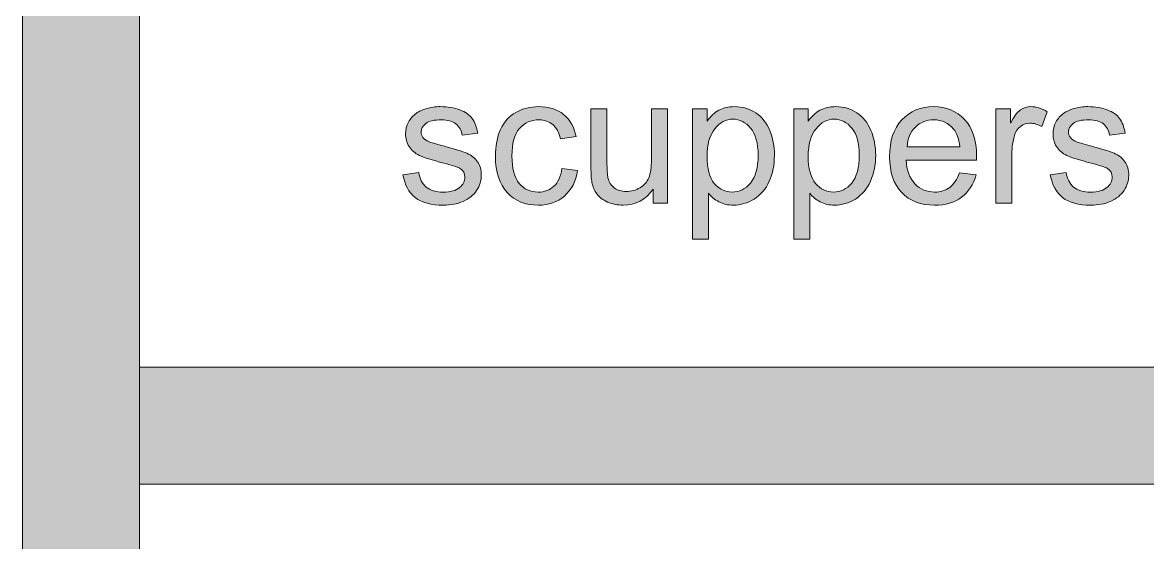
# Model space of a CAD drawing. Header units: inches. Extents: x -17.6 to 82.3, y -15.1 to 23.2.
# Drawn here: x 78.152 to 79.354, y -5.123 to -4.567 of the extents above; entities that cross this region are included whole.
import ezdxf

# ---------------------------------------------------------------- set-up
doc = ezdxf.new("R2010")
doc.units = ezdxf.units.IN
doc.header["$MEASUREMENT"] = 0
doc.layers.add('0_0', color=7, linetype='Continuous', lineweight=0)
doc.layers.add('G-ANNO-TTLB', color=7, linetype='Continuous', lineweight=0)

# ---------------------------------------------------------------- blocks, each defined once
blk = doc.blocks.new('Block_21')
at = {"layer": '0_0', "true_color": 0x000000, "transparency": 33554687}
h = blk.add_hatch(color=18, dxfattribs=at)
h.dxf.hatch_style = 2
edge = h.paths.add_edge_path()
edge.add_spline(control_points=[(78.5588, -4.7303), (78.5588, -4.7303), (78.5757, -4.7277), (78.5757, -4.7277), (78.5766, -4.7345), (78.5793, -4.7397), (78.5836, -4.7433), (78.5879, -4.7469), (78.594, -4.7487), (78.6018, -4.7487), (78.6096, -4.7487), (78.6155, -4.7471), (78.6192, -4.7439), (78.623, -4.7407), (78.6249, -4.7369), (78.6249, -4.7326), (78.6249, -4.7288), (78.6233, -4.7257), (78.6199, -4.7235), (78.6176, -4.722), (78.6118, -4.7201), (78.6025, -4.7177), (78.5899, -4.7146), (78.5812, -4.7118), (78.5764, -4.7095), (78.5715, -4.7072), (78.5679, -4.704), (78.5654, -4.6999), (78.5629, -4.6958), (78.5616, -4.6913), (78.5616, -4.6864), (78.5616, -4.6819), (78.5627, -4.6777), (78.5647, -4.6739), (78.5668, -4.6701), (78.5696, -4.6669), (78.5731, -4.6644), (78.5758, -4.6624), (78.5794, -4.6607), (78.584, -4.6594), (78.5886, -4.658), (78.5935, -4.6573), (78.5987, -4.6573), (78.6067, -4.6573), (78.6136, -4.6585), (78.6196, -4.6608), (78.6256, -4.663), (78.63, -4.6661), (78.6328, -4.67), (78.6357, -4.6739), (78.6376, -4.6791), (78.6387, -4.6856), (78.6387, -4.6856), (78.622, -4.6879), (78.622, -4.6879), (78.6213, -4.6827), (78.6191, -4.6787), (78.6154, -4.6758), (78.6118, -4.6728), (78.6066, -4.6714), (78.6, -4.6714), (78.5921, -4.6714), (78.5865, -4.6727), (78.5832, -4.6753), (78.5798, -4.6779), (78.5782, -4.6809), (78.5782, -4.6844), (78.5782, -4.6866), (78.5788, -4.6886), (78.5802, -4.6904), (78.5816, -4.6922), (78.5838, -4.6937), (78.5868, -4.6949), (78.5885, -4.6956), (78.5935, -4.697), (78.6019, -4.6993), (78.614, -4.7025), (78.6224, -4.7052), (78.6272, -4.7072), (78.632, -4.7093), (78.6357, -4.7123), (78.6384, -4.7162), (78.6412, -4.7201), (78.6425, -4.725), (78.6425, -4.7308), (78.6425, -4.7365), (78.6409, -4.7419), (78.6375, -4.7469), (78.6342, -4.752), (78.6294, -4.7558), (78.6232, -4.7586), (78.6169, -4.7613), (78.6098, -4.7627), (78.6019, -4.7627), (78.5888, -4.7627), (78.5788, -4.76), (78.5719, -4.7546), (78.565, -4.7491), (78.5607, -4.741), (78.5588, -4.7303)], knot_values=[0, 0, 0, 0, 1, 1, 1, 2, 2, 2, 3, 3, 3, 4, 4, 4, 5, 5, 5, 6, 6, 6, 7, 7, 7, 8, 8, 8, 9, 9, 9, 10, 10, 10, 11, 11, 11, 12, 12, 12, 13, 13, 13, 14, 14, 14, 15, 15, 15, 16, 16, 16, 17, 17, 17, 18, 18, 18, 19, 19, 19, 20, 20, 20, 21, 21, 21, 22, 22, 22, 23, 23, 23, 24, 24, 24, 25, 25, 25, 26, 26, 26, 27, 27, 27, 28, 28, 28, 29, 29, 29, 30, 30, 30, 31, 31, 31, 32, 32, 32, 33, 33, 33, 33], degree=3, periodic=0)
h = blk.add_hatch(color=18, dxfattribs=at)
h.dxf.hatch_style = 2
edge = h.paths.add_edge_path()
edge.add_spline(control_points=[(78.7286, -4.7235), (78.7286, -4.7235), (78.7454, -4.7257), (78.7454, -4.7257), (78.7436, -4.7373), (78.7389, -4.7463), (78.7313, -4.7529), (78.7238, -4.7594), (78.7145, -4.7627), (78.7035, -4.7627), (78.6897, -4.7627), (78.6786, -4.7582), (78.6702, -4.7492), (78.6618, -4.7402), (78.6576, -4.7272), (78.6576, -4.7104), (78.6576, -4.6995), (78.6594, -4.69), (78.663, -4.6818), (78.6666, -4.6737), (78.6721, -4.6675), (78.6795, -4.6635), (78.6869, -4.6594), (78.6949, -4.6573), (78.7036, -4.6573), (78.7145, -4.6573), (78.7235, -4.6601), (78.7304, -4.6656), (78.7374, -4.6712), (78.7419, -4.6791), (78.7438, -4.6892), (78.7438, -4.6892), (78.7272, -4.6918), (78.7272, -4.6918), (78.7256, -4.685), (78.7228, -4.6799), (78.7188, -4.6765), (78.7148, -4.6731), (78.7099, -4.6714), (78.7042, -4.6714), (78.6956, -4.6714), (78.6886, -4.6745), (78.6832, -4.6806), (78.6779, -4.6868), (78.6752, -4.6966), (78.6752, -4.7099), (78.6752, -4.7235), (78.6778, -4.7333), (78.683, -4.7395), (78.6882, -4.7456), (78.6949, -4.7487), (78.7033, -4.7487), (78.71, -4.7487), (78.7156, -4.7466), (78.7201, -4.7425), (78.7246, -4.7384), (78.7274, -4.7321), (78.7286, -4.7235)], knot_values=[0, 0, 0, 0, 1, 1, 1, 2, 2, 2, 3, 3, 3, 4, 4, 4, 5, 5, 5, 6, 6, 6, 7, 7, 7, 8, 8, 8, 9, 9, 9, 10, 10, 10, 11, 11, 11, 12, 12, 12, 13, 13, 13, 14, 14, 14, 15, 15, 15, 16, 16, 16, 17, 17, 17, 18, 18, 18, 19, 19, 19, 19], degree=3, periodic=0)
h = blk.add_hatch(color=18, dxfattribs=at)
h.dxf.hatch_style = 2
edge = h.paths.add_edge_path()
edge.add_spline(control_points=[(78.8261, -4.7604), (78.8261, -4.7604), (78.8261, -4.7456), (78.8261, -4.7456), (78.8183, -4.757), (78.8076, -4.7627), (78.7941, -4.7627), (78.7882, -4.7627), (78.7826, -4.7616), (78.7775, -4.7593), (78.7723, -4.757), (78.7685, -4.7542), (78.766, -4.7507), (78.7635, -4.7473), (78.7617, -4.743), (78.7607, -4.738), (78.76, -4.7347), (78.7597, -4.7294), (78.7597, -4.7221), (78.7597, -4.7221), (78.7597, -4.6596), (78.7597, -4.6596), (78.7597, -4.6596), (78.7768, -4.6596), (78.7768, -4.6596), (78.7768, -4.6596), (78.7768, -4.7155), (78.7768, -4.7155), (78.7768, -4.7245), (78.7771, -4.7305), (78.7778, -4.7336), (78.7789, -4.7381), (78.7812, -4.7416), (78.7846, -4.7442), (78.7881, -4.7467), (78.7924, -4.748), (78.7976, -4.748), (78.8027, -4.748), (78.8075, -4.7467), (78.812, -4.7441), (78.8165, -4.7414), (78.8197, -4.7379), (78.8215, -4.7333), (78.8234, -4.7288), (78.8243, -4.7222), (78.8243, -4.7136), (78.8243, -4.7136), (78.8243, -4.6596), (78.8243, -4.6596), (78.8243, -4.6596), (78.8414, -4.6596), (78.8414, -4.6596), (78.8414, -4.6596), (78.8414, -4.7604), (78.8414, -4.7604), (78.8414, -4.7604), (78.8261, -4.7604), (78.8261, -4.7604)], knot_values=[0, 0, 0, 0, 1, 1, 1, 2, 2, 2, 3, 3, 3, 4, 4, 4, 5, 5, 5, 6, 6, 6, 7, 7, 7, 8, 8, 8, 9, 9, 9, 10, 10, 10, 11, 11, 11, 12, 12, 12, 13, 13, 13, 14, 14, 14, 15, 15, 15, 16, 16, 16, 17, 17, 17, 18, 18, 18, 19, 19, 19, 19], degree=3, periodic=0)
h = blk.add_hatch(color=18, dxfattribs=at)
h.dxf.hatch_style = 2
edge = h.paths.add_edge_path()
edge.add_spline(control_points=[(78.8837, -4.7106), (78.8837, -4.7236), (78.8863, -4.7332), (78.8915, -4.7394), (78.8968, -4.7456), (78.9032, -4.7487), (78.9106, -4.7487), (78.9182, -4.7487), (78.9247, -4.7455), (78.9301, -4.739), (78.9356, -4.7326), (78.9383, -4.7227), (78.9383, -4.7092), (78.9383, -4.6963), (78.9356, -4.6867), (78.9303, -4.6803), (78.925, -4.6739), (78.9187, -4.6707), (78.9114, -4.6707), (78.9041, -4.6707), (78.8977, -4.6741), (78.8921, -4.6809), (78.8865, -4.6877), (78.8837, -4.6976), (78.8837, -4.7106)], knot_values=[0, 0, 0, 0, 1, 1, 1, 2, 2, 2, 3, 3, 3, 4, 4, 4, 5, 5, 5, 6, 6, 6, 7, 7, 7, 8, 8, 8, 8], degree=3, periodic=0)
edge = h.paths.add_edge_path()
edge.add_spline(control_points=[(78.8682, -4.7991), (78.8682, -4.7991), (78.8682, -4.6596), (78.8682, -4.6596), (78.8682, -4.6596), (78.8838, -4.6596), (78.8838, -4.6596), (78.8838, -4.6596), (78.8838, -4.6727), (78.8838, -4.6727), (78.8874, -4.6676), (78.8916, -4.6637), (78.8962, -4.6612), (78.9008, -4.6586), (78.9064, -4.6573), (78.913, -4.6573), (78.9216, -4.6573), (78.9292, -4.6595), (78.9358, -4.664), (78.9424, -4.6684), (78.9473, -4.6747), (78.9507, -4.6827), (78.9541, -4.6908), (78.9557, -4.6997), (78.9557, -4.7093), (78.9557, -4.7196), (78.9539, -4.7289), (78.9502, -4.7371), (78.9465, -4.7454), (78.9411, -4.7517), (78.934, -4.7561), (78.927, -4.7605), (78.9196, -4.7627), (78.9118, -4.7627), (78.9061, -4.7627), (78.901, -4.7615), (78.8964, -4.7591), (78.8919, -4.7567), (78.8882, -4.7537), (78.8853, -4.75), (78.8853, -4.75), (78.8853, -4.7991), (78.8853, -4.7991), (78.8853, -4.7991), (78.8682, -4.7991), (78.8682, -4.7991)], knot_values=[0, 0, 0, 0, 1, 1, 1, 2, 2, 2, 3, 3, 3, 4, 4, 4, 5, 5, 5, 6, 6, 6, 7, 7, 7, 8, 8, 8, 9, 9, 9, 10, 10, 10, 11, 11, 11, 12, 12, 12, 13, 13, 13, 14, 14, 14, 15, 15, 15, 15], degree=3, periodic=0)
h = blk.add_hatch(color=18, dxfattribs=at)
h.dxf.hatch_style = 2
edge = h.paths.add_edge_path()
edge.add_spline(control_points=[(78.9918, -4.7106), (78.9918, -4.7236), (78.9944, -4.7332), (78.9997, -4.7394), (79.005, -4.7456), (79.0113, -4.7487), (79.0188, -4.7487), (79.0264, -4.7487), (79.0329, -4.7455), (79.0383, -4.739), (79.0437, -4.7326), (79.0464, -4.7227), (79.0464, -4.7092), (79.0464, -4.6963), (79.0438, -4.6867), (79.0385, -4.6803), (79.0332, -4.6739), (79.0269, -4.6707), (79.0195, -4.6707), (79.0123, -4.6707), (79.0058, -4.6741), (79.0002, -4.6809), (78.9946, -4.6877), (78.9918, -4.6976), (78.9918, -4.7106)], knot_values=[0, 0, 0, 0, 1, 1, 1, 2, 2, 2, 3, 3, 3, 4, 4, 4, 5, 5, 5, 6, 6, 6, 7, 7, 7, 8, 8, 8, 8], degree=3, periodic=0)
edge = h.paths.add_edge_path()
edge.add_spline(control_points=[(78.9763, -4.7991), (78.9763, -4.7991), (78.9763, -4.6596), (78.9763, -4.6596), (78.9763, -4.6596), (78.9919, -4.6596), (78.9919, -4.6596), (78.9919, -4.6596), (78.9919, -4.6727), (78.9919, -4.6727), (78.9956, -4.6676), (78.9997, -4.6637), (79.0043, -4.6612), (79.009, -4.6586), (79.0146, -4.6573), (79.0212, -4.6573), (79.0298, -4.6573), (79.0374, -4.6595), (79.0439, -4.664), (79.0505, -4.6684), (79.0555, -4.6747), (79.0588, -4.6827), (79.0622, -4.6908), (79.0639, -4.6997), (79.0639, -4.7093), (79.0639, -4.7196), (79.062, -4.7289), (79.0583, -4.7371), (79.0546, -4.7454), (79.0492, -4.7517), (79.0422, -4.7561), (79.0351, -4.7605), (79.0277, -4.7627), (79.0199, -4.7627), (79.0142, -4.7627), (79.0091, -4.7615), (79.0046, -4.7591), (79.0001, -4.7567), (78.9963, -4.7537), (78.9934, -4.75), (78.9934, -4.75), (78.9934, -4.7991), (78.9934, -4.7991), (78.9934, -4.7991), (78.9763, -4.7991), (78.9763, -4.7991)], knot_values=[0, 0, 0, 0, 1, 1, 1, 2, 2, 2, 3, 3, 3, 4, 4, 4, 5, 5, 5, 6, 6, 6, 7, 7, 7, 8, 8, 8, 9, 9, 9, 10, 10, 10, 11, 11, 11, 12, 12, 12, 13, 13, 13, 14, 14, 14, 15, 15, 15, 15], degree=3, periodic=0)
h = blk.add_hatch(color=18, dxfattribs=at)
h.dxf.hatch_style = 2
edge = h.paths.add_edge_path()
edge.add_spline(control_points=[(79.0974, -4.7003), (79.0974, -4.7003), (79.1537, -4.7003), (79.1537, -4.7003), (79.1529, -4.6919), (79.1508, -4.6855), (79.1472, -4.6813), (79.1418, -4.6747), (79.1347, -4.6714), (79.1261, -4.6714), (79.1182, -4.6714), (79.1116, -4.674), (79.1063, -4.6793), (79.1009, -4.6845), (79.098, -4.6915), (79.0974, -4.7003)], knot_values=[0, 0, 0, 0, 1, 1, 1, 2, 2, 2, 3, 3, 3, 4, 4, 4, 5, 5, 5, 5], degree=3, periodic=0)
edge = h.paths.add_edge_path()
edge.add_spline(control_points=[(79.1535, -4.728), (79.1535, -4.728), (79.1712, -4.7302), (79.1712, -4.7302), (79.1684, -4.7405), (79.1632, -4.7485), (79.1557, -4.7542), (79.1482, -4.7599), (79.1385, -4.7627), (79.1268, -4.7627), (79.1121, -4.7627), (79.1004, -4.7582), (79.0917, -4.7491), (79.0831, -4.74), (79.0788, -4.7273), (79.0788, -4.7109), (79.0788, -4.6939), (79.0831, -4.6808), (79.0919, -4.6714), (79.1006, -4.662), (79.112, -4.6573), (79.1259, -4.6573), (79.1394, -4.6573), (79.1504, -4.6619), (79.1589, -4.6711), (79.1675, -4.6803), (79.1717, -4.6932), (79.1717, -4.7098), (79.1717, -4.7109), (79.1717, -4.7124), (79.1716, -4.7144), (79.1716, -4.7144), (79.0964, -4.7144), (79.0964, -4.7144), (79.0971, -4.7255), (79.1002, -4.734), (79.1058, -4.7398), (79.1115, -4.7457), (79.1185, -4.7487), (79.1269, -4.7487), (79.1332, -4.7487), (79.1385, -4.747), (79.143, -4.7437), (79.1474, -4.7404), (79.1509, -4.7352), (79.1535, -4.728)], knot_values=[0, 0, 0, 0, 1, 1, 1, 2, 2, 2, 3, 3, 3, 4, 4, 4, 5, 5, 5, 6, 6, 6, 7, 7, 7, 8, 8, 8, 9, 9, 9, 10, 10, 10, 11, 11, 11, 12, 12, 12, 13, 13, 13, 14, 14, 14, 15, 15, 15, 15], degree=3, periodic=0)
h = blk.add_hatch(color=18, dxfattribs=at)
h.dxf.hatch_style = 2
edge = h.paths.add_edge_path()
edge.add_spline(control_points=[(79.1924, -4.7604), (79.1924, -4.7604), (79.1924, -4.6596), (79.1924, -4.6596), (79.1924, -4.6596), (79.2078, -4.6596), (79.2078, -4.6596), (79.2078, -4.6596), (79.2078, -4.6749), (79.2078, -4.6749), (79.2117, -4.6678), (79.2154, -4.663), (79.2187, -4.6608), (79.222, -4.6585), (79.2257, -4.6573), (79.2297, -4.6573), (79.2354, -4.6573), (79.2413, -4.6592), (79.2472, -4.6628), (79.2472, -4.6628), (79.2413, -4.6787), (79.2413, -4.6787), (79.2371, -4.6762), (79.233, -4.675), (79.2288, -4.675), (79.2251, -4.675), (79.2217, -4.6761), (79.2187, -4.6784), (79.2158, -4.6806), (79.2136, -4.6837), (79.2124, -4.6877), (79.2105, -4.6938), (79.2095, -4.7004), (79.2095, -4.7077), (79.2095, -4.7077), (79.2095, -4.7604), (79.2095, -4.7604), (79.2095, -4.7604), (79.1924, -4.7604), (79.1924, -4.7604)], knot_values=[0, 0, 0, 0, 1, 1, 1, 2, 2, 2, 3, 3, 3, 4, 4, 4, 5, 5, 5, 6, 6, 6, 7, 7, 7, 8, 8, 8, 9, 9, 9, 10, 10, 10, 11, 11, 11, 12, 12, 12, 13, 13, 13, 13], degree=3, periodic=0)
h = blk.add_hatch(color=18, dxfattribs=at)
h.dxf.hatch_style = 2
edge = h.paths.add_edge_path()
edge.add_spline(control_points=[(79.2505, -4.7303), (79.2505, -4.7303), (79.2674, -4.7277), (79.2674, -4.7277), (79.2684, -4.7345), (79.271, -4.7397), (79.2754, -4.7433), (79.2797, -4.7469), (79.2858, -4.7487), (79.2935, -4.7487), (79.3014, -4.7487), (79.3072, -4.7471), (79.311, -4.7439), (79.3148, -4.7407), (79.3167, -4.7369), (79.3167, -4.7326), (79.3167, -4.7288), (79.315, -4.7257), (79.3117, -4.7235), (79.3093, -4.722), (79.3035, -4.7201), (79.2942, -4.7177), (79.2817, -4.7146), (79.273, -4.7118), (79.2681, -4.7095), (79.2633, -4.7072), (79.2596, -4.704), (79.2571, -4.6999), (79.2546, -4.6958), (79.2534, -4.6913), (79.2534, -4.6864), (79.2534, -4.6819), (79.2544, -4.6777), (79.2565, -4.6739), (79.2585, -4.6701), (79.2613, -4.6669), (79.2649, -4.6644), (79.2675, -4.6624), (79.2712, -4.6607), (79.2757, -4.6594), (79.2803, -4.658), (79.2853, -4.6573), (79.2905, -4.6573), (79.2984, -4.6573), (79.3054, -4.6585), (79.3113, -4.6608), (79.3173, -4.663), (79.3218, -4.6661), (79.3246, -4.67), (79.3274, -4.6739), (79.3294, -4.6791), (79.3305, -4.6856), (79.3305, -4.6856), (79.3138, -4.6879), (79.3138, -4.6879), (79.313, -4.6827), (79.3108, -4.6787), (79.3072, -4.6758), (79.3035, -4.6728), (79.2984, -4.6714), (79.2917, -4.6714), (79.2839, -4.6714), (79.2783, -4.6727), (79.2749, -4.6753), (79.2716, -4.6779), (79.2699, -4.6809), (79.2699, -4.6844), (79.2699, -4.6866), (79.2706, -4.6886), (79.272, -4.6904), (79.2734, -4.6922), (79.2756, -4.6937), (79.2785, -4.6949), (79.2802, -4.6956), (79.2853, -4.697), (79.2936, -4.6993), (79.3057, -4.7025), (79.3142, -4.7052), (79.3189, -4.7072), (79.3237, -4.7093), (79.3275, -4.7123), (79.3302, -4.7162), (79.3329, -4.7201), (79.3343, -4.725), (79.3343, -4.7308), (79.3343, -4.7365), (79.3326, -4.7419), (79.3293, -4.7469), (79.326, -4.752), (79.3212, -4.7558), (79.3149, -4.7586), (79.3086, -4.7613), (79.3016, -4.7627), (79.2936, -4.7627), (79.2805, -4.7627), (79.2706, -4.76), (79.2637, -4.7546), (79.2568, -4.7491), (79.2524, -4.741), (79.2505, -4.7303)], knot_values=[0, 0, 0, 0, 1, 1, 1, 2, 2, 2, 3, 3, 3, 4, 4, 4, 5, 5, 5, 6, 6, 6, 7, 7, 7, 8, 8, 8, 9, 9, 9, 10, 10, 10, 11, 11, 11, 12, 12, 12, 13, 13, 13, 14, 14, 14, 15, 15, 15, 16, 16, 16, 17, 17, 17, 18, 18, 18, 19, 19, 19, 20, 20, 20, 21, 21, 21, 22, 22, 22, 23, 23, 23, 24, 24, 24, 25, 25, 25, 26, 26, 26, 27, 27, 27, 28, 28, 28, 29, 29, 29, 30, 30, 30, 31, 31, 31, 32, 32, 32, 33, 33, 33, 33], degree=3, periodic=0)
at = {"layer": '0_0'}
for points, knots in [([(78.5588, -4.7303), (78.5588, -4.7303), (78.5757, -4.7277), (78.5757, -4.7277), (78.5766, -4.7345), (78.5793, -4.7397), (78.5836, -4.7433), (78.5879, -4.7469), (78.594, -4.7487), (78.6018, -4.7487), (78.6096, -4.7487), (78.6155, -4.7471), (78.6192, -4.7439), (78.623, -4.7407), (78.6249, -4.7369), (78.6249, -4.7326), (78.6249, -4.7288), (78.6233, -4.7257), (78.6199, -4.7235), (78.6176, -4.722), (78.6118, -4.7201), (78.6025, -4.7177), (78.5899, -4.7146), (78.5812, -4.7118), (78.5764, -4.7095), (78.5715, -4.7072), (78.5679, -4.704), (78.5654, -4.6999), (78.5629, -4.6958), (78.5616, -4.6913), (78.5616, -4.6864), (78.5616, -4.6819), (78.5627, -4.6777), (78.5647, -4.6739), (78.5668, -4.6701), (78.5696, -4.6669), (78.5731, -4.6644), (78.5758, -4.6624), (78.5794, -4.6607), (78.584, -4.6594), (78.5886, -4.658), (78.5935, -4.6573), (78.5987, -4.6573), (78.6067, -4.6573), (78.6136, -4.6585), (78.6196, -4.6608), (78.6256, -4.663), (78.63, -4.6661), (78.6328, -4.67), (78.6357, -4.6739), (78.6376, -4.6791), (78.6387, -4.6856), (78.6387, -4.6856), (78.622, -4.6879), (78.622, -4.6879), (78.6213, -4.6827), (78.6191, -4.6787), (78.6154, -4.6758), (78.6118, -4.6728), (78.6066, -4.6714), (78.6, -4.6714), (78.5921, -4.6714), (78.5865, -4.6727), (78.5832, -4.6753), (78.5798, -4.6779), (78.5782, -4.6809), (78.5782, -4.6844), (78.5782, -4.6866), (78.5788, -4.6886), (78.5802, -4.6904), (78.5816, -4.6922), (78.5838, -4.6937), (78.5868, -4.6949), (78.5885, -4.6956), (78.5935, -4.697), (78.6019, -4.6993), (78.614, -4.7025), (78.6224, -4.7052), (78.6272, -4.7072), (78.632, -4.7093), (78.6357, -4.7123), (78.6384, -4.7162), (78.6412, -4.7201), (78.6425, -4.725), (78.6425, -4.7308), (78.6425, -4.7365), (78.6409, -4.7419), (78.6375, -4.7469), (78.6342, -4.752), (78.6294, -4.7558), (78.6232, -4.7586), (78.6169, -4.7613), (78.6098, -4.7627), (78.6019, -4.7627), (78.5888, -4.7627), (78.5788, -4.76), (78.5719, -4.7546), (78.565, -4.7491), (78.5607, -4.741), (78.5588, -4.7303)], [0, 0, 0, 0, 1, 1, 1, 2, 2, 2, 3, 3, 3, 4, 4, 4, 5, 5, 5, 6, 6, 6, 7, 7, 7, 8, 8, 8, 9, 9, 9, 10, 10, 10, 11, 11, 11, 12, 12, 12, 13, 13, 13, 14, 14, 14, 15, 15, 15, 16, 16, 16, 17, 17, 17, 18, 18, 18, 19, 19, 19, 20, 20, 20, 21, 21, 21, 22, 22, 22, 23, 23, 23, 24, 24, 24, 25, 25, 25, 26, 26, 26, 27, 27, 27, 28, 28, 28, 29, 29, 29, 30, 30, 30, 31, 31, 31, 32, 32, 32, 33, 33, 33, 33]), ([(78.7286, -4.7235), (78.7286, -4.7235), (78.7454, -4.7257), (78.7454, -4.7257), (78.7436, -4.7373), (78.7389, -4.7463), (78.7313, -4.7529), (78.7238, -4.7594), (78.7145, -4.7627), (78.7035, -4.7627), (78.6897, -4.7627), (78.6786, -4.7582), (78.6702, -4.7492), (78.6618, -4.7402), (78.6576, -4.7272), (78.6576, -4.7104), (78.6576, -4.6995), (78.6594, -4.69), (78.663, -4.6818), (78.6666, -4.6737), (78.6721, -4.6675), (78.6795, -4.6635), (78.6869, -4.6594), (78.6949, -4.6573), (78.7036, -4.6573), (78.7145, -4.6573), (78.7235, -4.6601), (78.7304, -4.6656), (78.7374, -4.6712), (78.7419, -4.6791), (78.7438, -4.6892), (78.7438, -4.6892), (78.7272, -4.6918), (78.7272, -4.6918), (78.7256, -4.685), (78.7228, -4.6799), (78.7188, -4.6765), (78.7148, -4.6731), (78.7099, -4.6714), (78.7042, -4.6714), (78.6956, -4.6714), (78.6886, -4.6745), (78.6832, -4.6806), (78.6779, -4.6868), (78.6752, -4.6966), (78.6752, -4.7099), (78.6752, -4.7235), (78.6778, -4.7333), (78.683, -4.7395), (78.6882, -4.7456), (78.6949, -4.7487), (78.7033, -4.7487), (78.71, -4.7487), (78.7156, -4.7466), (78.7201, -4.7425), (78.7246, -4.7384), (78.7274, -4.7321), (78.7286, -4.7235)], [0, 0, 0, 0, 1, 1, 1, 2, 2, 2, 3, 3, 3, 4, 4, 4, 5, 5, 5, 6, 6, 6, 7, 7, 7, 8, 8, 8, 9, 9, 9, 10, 10, 10, 11, 11, 11, 12, 12, 12, 13, 13, 13, 14, 14, 14, 15, 15, 15, 16, 16, 16, 17, 17, 17, 18, 18, 18, 19, 19, 19, 19]), ([(78.8261, -4.7604), (78.8261, -4.7604), (78.8261, -4.7456), (78.8261, -4.7456), (78.8183, -4.757), (78.8076, -4.7627), (78.7941, -4.7627), (78.7882, -4.7627), (78.7826, -4.7616), (78.7775, -4.7593), (78.7723, -4.757), (78.7685, -4.7542), (78.766, -4.7507), (78.7635, -4.7473), (78.7617, -4.743), (78.7607, -4.738), (78.76, -4.7347), (78.7597, -4.7294), (78.7597, -4.7221), (78.7597, -4.7221), (78.7597, -4.6596), (78.7597, -4.6596), (78.7597, -4.6596), (78.7768, -4.6596), (78.7768, -4.6596), (78.7768, -4.6596), (78.7768, -4.7155), (78.7768, -4.7155), (78.7768, -4.7245), (78.7771, -4.7305), (78.7778, -4.7336), (78.7789, -4.7381), (78.7812, -4.7416), (78.7846, -4.7442), (78.7881, -4.7467), (78.7924, -4.748), (78.7976, -4.748), (78.8027, -4.748), (78.8075, -4.7467), (78.812, -4.7441), (78.8165, -4.7414), (78.8197, -4.7379), (78.8215, -4.7333), (78.8234, -4.7288), (78.8243, -4.7222), (78.8243, -4.7136), (78.8243, -4.7136), (78.8243, -4.6596), (78.8243, -4.6596), (78.8243, -4.6596), (78.8414, -4.6596), (78.8414, -4.6596), (78.8414, -4.6596), (78.8414, -4.7604), (78.8414, -4.7604), (78.8414, -4.7604), (78.8261, -4.7604), (78.8261, -4.7604)], [0, 0, 0, 0, 1, 1, 1, 2, 2, 2, 3, 3, 3, 4, 4, 4, 5, 5, 5, 6, 6, 6, 7, 7, 7, 8, 8, 8, 9, 9, 9, 10, 10, 10, 11, 11, 11, 12, 12, 12, 13, 13, 13, 14, 14, 14, 15, 15, 15, 16, 16, 16, 17, 17, 17, 18, 18, 18, 19, 19, 19, 19]), ([(78.8682, -4.7991), (78.8682, -4.7991), (78.8682, -4.6596), (78.8682, -4.6596), (78.8682, -4.6596), (78.8838, -4.6596), (78.8838, -4.6596), (78.8838, -4.6596), (78.8838, -4.6727), (78.8838, -4.6727), (78.8874, -4.6676), (78.8916, -4.6637), (78.8962, -4.6612), (78.9008, -4.6586), (78.9064, -4.6573), (78.913, -4.6573), (78.9216, -4.6573), (78.9292, -4.6595), (78.9358, -4.664), (78.9424, -4.6684), (78.9473, -4.6747), (78.9507, -4.6827), (78.9541, -4.6908), (78.9557, -4.6997), (78.9557, -4.7093), (78.9557, -4.7196), (78.9539, -4.7289), (78.9502, -4.7371), (78.9465, -4.7454), (78.9411, -4.7517), (78.934, -4.7561), (78.927, -4.7605), (78.9196, -4.7627), (78.9118, -4.7627), (78.9061, -4.7627), (78.901, -4.7615), (78.8964, -4.7591), (78.8919, -4.7567), (78.8882, -4.7537), (78.8853, -4.75), (78.8853, -4.75), (78.8853, -4.7991), (78.8853, -4.7991), (78.8853, -4.7991), (78.8682, -4.7991), (78.8682, -4.7991)], [0, 0, 0, 0, 1, 1, 1, 2, 2, 2, 3, 3, 3, 4, 4, 4, 5, 5, 5, 6, 6, 6, 7, 7, 7, 8, 8, 8, 9, 9, 9, 10, 10, 10, 11, 11, 11, 12, 12, 12, 13, 13, 13, 14, 14, 14, 15, 15, 15, 15]), ([(78.9763, -4.7991), (78.9763, -4.7991), (78.9763, -4.6596), (78.9763, -4.6596), (78.9763, -4.6596), (78.9919, -4.6596), (78.9919, -4.6596), (78.9919, -4.6596), (78.9919, -4.6727), (78.9919, -4.6727), (78.9956, -4.6676), (78.9997, -4.6637), (79.0043, -4.6612), (79.009, -4.6586), (79.0146, -4.6573), (79.0212, -4.6573), (79.0298, -4.6573), (79.0374, -4.6595), (79.0439, -4.664), (79.0505, -4.6684), (79.0555, -4.6747), (79.0588, -4.6827), (79.0622, -4.6908), (79.0639, -4.6997), (79.0639, -4.7093), (79.0639, -4.7196), (79.062, -4.7289), (79.0583, -4.7371), (79.0546, -4.7454), (79.0492, -4.7517), (79.0422, -4.7561), (79.0351, -4.7605), (79.0277, -4.7627), (79.0199, -4.7627), (79.0142, -4.7627), (79.0091, -4.7615), (79.0046, -4.7591), (79.0001, -4.7567), (78.9963, -4.7537), (78.9934, -4.75), (78.9934, -4.75), (78.9934, -4.7991), (78.9934, -4.7991), (78.9934, -4.7991), (78.9763, -4.7991), (78.9763, -4.7991)], [0, 0, 0, 0, 1, 1, 1, 2, 2, 2, 3, 3, 3, 4, 4, 4, 5, 5, 5, 6, 6, 6, 7, 7, 7, 8, 8, 8, 9, 9, 9, 10, 10, 10, 11, 11, 11, 12, 12, 12, 13, 13, 13, 14, 14, 14, 15, 15, 15, 15]), ([(79.1535, -4.728), (79.1535, -4.728), (79.1712, -4.7302), (79.1712, -4.7302), (79.1684, -4.7405), (79.1632, -4.7485), (79.1557, -4.7542), (79.1482, -4.7599), (79.1385, -4.7627), (79.1268, -4.7627), (79.1121, -4.7627), (79.1004, -4.7582), (79.0917, -4.7491), (79.0831, -4.74), (79.0788, -4.7273), (79.0788, -4.7109), (79.0788, -4.6939), (79.0831, -4.6808), (79.0919, -4.6714), (79.1006, -4.662), (79.112, -4.6573), (79.1259, -4.6573), (79.1394, -4.6573), (79.1504, -4.6619), (79.1589, -4.6711), (79.1675, -4.6803), (79.1717, -4.6932), (79.1717, -4.7098), (79.1717, -4.7109), (79.1717, -4.7124), (79.1716, -4.7144), (79.1716, -4.7144), (79.0964, -4.7144), (79.0964, -4.7144), (79.0971, -4.7255), (79.1002, -4.734), (79.1058, -4.7398), (79.1115, -4.7457), (79.1185, -4.7487), (79.1269, -4.7487), (79.1332, -4.7487), (79.1385, -4.747), (79.143, -4.7437), (79.1474, -4.7404), (79.1509, -4.7352), (79.1535, -4.728)], [0, 0, 0, 0, 1, 1, 1, 2, 2, 2, 3, 3, 3, 4, 4, 4, 5, 5, 5, 6, 6, 6, 7, 7, 7, 8, 8, 8, 9, 9, 9, 10, 10, 10, 11, 11, 11, 12, 12, 12, 13, 13, 13, 14, 14, 14, 15, 15, 15, 15]), ([(79.1924, -4.7604), (79.1924, -4.7604), (79.1924, -4.6596), (79.1924, -4.6596), (79.1924, -4.6596), (79.2078, -4.6596), (79.2078, -4.6596), (79.2078, -4.6596), (79.2078, -4.6749), (79.2078, -4.6749), (79.2117, -4.6678), (79.2154, -4.663), (79.2187, -4.6608), (79.222, -4.6585), (79.2257, -4.6573), (79.2297, -4.6573), (79.2354, -4.6573), (79.2413, -4.6592), (79.2472, -4.6628), (79.2472, -4.6628), (79.2413, -4.6787), (79.2413, -4.6787), (79.2371, -4.6762), (79.233, -4.675), (79.2288, -4.675), (79.2251, -4.675), (79.2217, -4.6761), (79.2187, -4.6784), (79.2158, -4.6806), (79.2136, -4.6837), (79.2124, -4.6877), (79.2105, -4.6938), (79.2095, -4.7004), (79.2095, -4.7077), (79.2095, -4.7077), (79.2095, -4.7604), (79.2095, -4.7604), (79.2095, -4.7604), (79.1924, -4.7604), (79.1924, -4.7604)], [0, 0, 0, 0, 1, 1, 1, 2, 2, 2, 3, 3, 3, 4, 4, 4, 5, 5, 5, 6, 6, 6, 7, 7, 7, 8, 8, 8, 9, 9, 9, 10, 10, 10, 11, 11, 11, 12, 12, 12, 13, 13, 13, 13]), ([(79.2505, -4.7303), (79.2505, -4.7303), (79.2674, -4.7277), (79.2674, -4.7277), (79.2684, -4.7345), (79.271, -4.7397), (79.2754, -4.7433), (79.2797, -4.7469), (79.2858, -4.7487), (79.2935, -4.7487), (79.3014, -4.7487), (79.3072, -4.7471), (79.311, -4.7439), (79.3148, -4.7407), (79.3167, -4.7369), (79.3167, -4.7326), (79.3167, -4.7288), (79.315, -4.7257), (79.3117, -4.7235), (79.3093, -4.722), (79.3035, -4.7201), (79.2942, -4.7177), (79.2817, -4.7146), (79.273, -4.7118), (79.2681, -4.7095), (79.2633, -4.7072), (79.2596, -4.704), (79.2571, -4.6999), (79.2546, -4.6958), (79.2534, -4.6913), (79.2534, -4.6864), (79.2534, -4.6819), (79.2544, -4.6777), (79.2565, -4.6739), (79.2585, -4.6701), (79.2613, -4.6669), (79.2649, -4.6644), (79.2675, -4.6624), (79.2712, -4.6607), (79.2757, -4.6594), (79.2803, -4.658), (79.2853, -4.6573), (79.2905, -4.6573), (79.2984, -4.6573), (79.3054, -4.6585), (79.3113, -4.6608), (79.3173, -4.663), (79.3218, -4.6661), (79.3246, -4.67), (79.3274, -4.6739), (79.3294, -4.6791), (79.3305, -4.6856), (79.3305, -4.6856), (79.3138, -4.6879), (79.3138, -4.6879), (79.313, -4.6827), (79.3108, -4.6787), (79.3072, -4.6758), (79.3035, -4.6728), (79.2984, -4.6714), (79.2917, -4.6714), (79.2839, -4.6714), (79.2783, -4.6727), (79.2749, -4.6753), (79.2716, -4.6779), (79.2699, -4.6809), (79.2699, -4.6844), (79.2699, -4.6866), (79.2706, -4.6886), (79.272, -4.6904), (79.2734, -4.6922), (79.2756, -4.6937), (79.2785, -4.6949), (79.2802, -4.6956), (79.2853, -4.697), (79.2936, -4.6993), (79.3057, -4.7025), (79.3142, -4.7052), (79.3189, -4.7072), (79.3237, -4.7093), (79.3275, -4.7123), (79.3302, -4.7162), (79.3329, -4.7201), (79.3343, -4.725), (79.3343, -4.7308), (79.3343, -4.7365), (79.3326, -4.7419), (79.3293, -4.7469), (79.326, -4.752), (79.3212, -4.7558), (79.3149, -4.7586), (79.3086, -4.7613), (79.3016, -4.7627), (79.2936, -4.7627), (79.2805, -4.7627), (79.2706, -4.76), (79.2637, -4.7546), (79.2568, -4.7491), (79.2524, -4.741), (79.2505, -4.7303)], [0, 0, 0, 0, 1, 1, 1, 2, 2, 2, 3, 3, 3, 4, 4, 4, 5, 5, 5, 6, 6, 6, 7, 7, 7, 8, 8, 8, 9, 9, 9, 10, 10, 10, 11, 11, 11, 12, 12, 12, 13, 13, 13, 14, 14, 14, 15, 15, 15, 16, 16, 16, 17, 17, 17, 18, 18, 18, 19, 19, 19, 20, 20, 20, 21, 21, 21, 22, 22, 22, 23, 23, 23, 24, 24, 24, 25, 25, 25, 26, 26, 26, 27, 27, 27, 28, 28, 28, 29, 29, 29, 30, 30, 30, 31, 31, 31, 32, 32, 32, 33, 33, 33, 33]), ([(78.8837, -4.7106), (78.8837, -4.7236), (78.8863, -4.7332), (78.8915, -4.7394), (78.8968, -4.7456), (78.9032, -4.7487), (78.9106, -4.7487), (78.9182, -4.7487), (78.9247, -4.7455), (78.9301, -4.739), (78.9356, -4.7326), (78.9383, -4.7227), (78.9383, -4.7092), (78.9383, -4.6963), (78.9356, -4.6867), (78.9303, -4.6803), (78.925, -4.6739), (78.9187, -4.6707), (78.9114, -4.6707), (78.9041, -4.6707), (78.8977, -4.6741), (78.8921, -4.6809), (78.8865, -4.6877), (78.8837, -4.6976), (78.8837, -4.7106)], [0, 0, 0, 0, 1, 1, 1, 2, 2, 2, 3, 3, 3, 4, 4, 4, 5, 5, 5, 6, 6, 6, 7, 7, 7, 8, 8, 8, 8]), ([(78.9918, -4.7106), (78.9918, -4.7236), (78.9944, -4.7332), (78.9997, -4.7394), (79.005, -4.7456), (79.0113, -4.7487), (79.0188, -4.7487), (79.0264, -4.7487), (79.0329, -4.7455), (79.0383, -4.739), (79.0437, -4.7326), (79.0464, -4.7227), (79.0464, -4.7092), (79.0464, -4.6963), (79.0438, -4.6867), (79.0385, -4.6803), (79.0332, -4.6739), (79.0269, -4.6707), (79.0195, -4.6707), (79.0123, -4.6707), (79.0058, -4.6741), (79.0002, -4.6809), (78.9946, -4.6877), (78.9918, -4.6976), (78.9918, -4.7106)], [0, 0, 0, 0, 1, 1, 1, 2, 2, 2, 3, 3, 3, 4, 4, 4, 5, 5, 5, 6, 6, 6, 7, 7, 7, 8, 8, 8, 8]), ([(79.0974, -4.7003), (79.0974, -4.7003), (79.1537, -4.7003), (79.1537, -4.7003), (79.1529, -4.6919), (79.1508, -4.6855), (79.1472, -4.6813), (79.1418, -4.6747), (79.1347, -4.6714), (79.1261, -4.6714), (79.1182, -4.6714), (79.1116, -4.674), (79.1063, -4.6793), (79.1009, -4.6845), (79.098, -4.6915), (79.0974, -4.7003)], [0, 0, 0, 0, 1, 1, 1, 2, 2, 2, 3, 3, 3, 4, 4, 4, 5, 5, 5, 5])]:
    blk.add_open_spline(points, degree=3, knots=knots, dxfattribs=at)
blk = doc.blocks.new('Block_20')
at = {"layer": '0_0'}
blk.add_blockref('Block_21', (0, 0), dxfattribs=at)

msp = doc.modelspace()

# ---------------------------------------------------------------- hatches: boundary and pattern name
at = {"layer": 'G-ANNO-TTLB', "true_color": 0xff00ff, "transparency": 33554687}
h = msp.add_hatch(color=6, dxfattribs=at)
edge = h.paths.add_edge_path()
edge.add_spline(control_points=[(82.3393, 23.064), (82.3393, 23.064), (82.3393, -11.061), (82.3393, -11.061), (82.3393, -11.061), (78.1523, -11.061), (78.1523, -11.061), (78.1523, -11.061), (78.1523, 23.064), (78.1523, 23.064), (78.1523, 23.064), (82.3393, 23.064), (82.3393, 23.064)], knot_values=[0, 0, 0, 0, 1, 1, 1, 2, 2, 2, 3, 3, 3, 4, 4, 4, 4], degree=3, periodic=0)
edge = h.paths.add_edge_path()
edge.add_spline(control_points=[(82.2143, 22.939), (82.2143, 22.939), (78.2773, 22.939), (78.2773, 22.939), (78.2773, 22.939), (78.2773, -10.936), (78.2773, -10.936), (78.2773, -10.936), (82.2143, -10.936), (82.2143, -10.936), (82.2143, -10.936), (82.2143, 22.939), (82.2143, 22.939)], knot_values=[0, 0, 0, 0, 1, 1, 1, 2, 2, 2, 3, 3, 3, 4, 4, 4, 4], degree=3, periodic=0)
edge.add_line((82.2143, 22.939), (82.2143, 22.939))
msp.add_hatch(color=6, dxfattribs=at).paths.add_polyline_path([(82.2143, -5.061), (78.2773, -5.061), (78.2773, -4.936), (82.2143, -4.936)])

# ---------------------------------------------------------------- linework, layer by layer
at = {"layer": 'G-ANNO-TTLB', "color": 6, "lineweight": 9, "true_color": 0xff00ff}
for p, q in [((78.1523, 23.064), (78.1523, -11.061)), ((78.2773, -10.936), (78.2773, 22.939)), ((82.2143, -4.936), (78.2773, -4.936)), ((78.2773, -4.936), (78.2773, -5.061)), ((78.2773, -5.061), (82.2143, -5.061))]:
    msp.add_line(p, q, dxfattribs=at)
at = {"layer": 'G-ANNO-TTLB'}
msp.add_lwpolyline([(82.2143, -5.061), (78.2773, -5.061), (78.2773, -4.936), (82.2143, -4.936)], close=True, dxfattribs=at)
for points in [[(82.3393, 23.064), (82.3393, 23.064), (82.3393, -11.061), (82.3393, -11.061), (82.3393, -11.061), (78.1523, -11.061), (78.1523, -11.061), (78.1523, -11.061), (78.1523, 23.064), (78.1523, 23.064), (78.1523, 23.064), (82.3393, 23.064), (82.3393, 23.064)], [(82.2143, 22.939), (82.2143, 22.939), (78.2773, 22.939), (78.2773, 22.939), (78.2773, 22.939), (78.2773, -10.936), (78.2773, -10.936), (78.2773, -10.936), (82.2143, -10.936), (82.2143, -10.936), (82.2143, -10.936), (82.2143, 22.939), (82.2143, 22.939)]]:
    msp.add_open_spline(points, degree=3, knots=[0, 0, 0, 0, 1, 1, 1, 2, 2, 2, 3, 3, 3, 4, 4, 4, 4], dxfattribs=at)

# ---------------------------------------------------------------- block references
at = {"layer": '0_0'}
msp.add_blockref('Block_20', (0, 0), dxfattribs=at)

doc.saveas('drawing.dxf')
